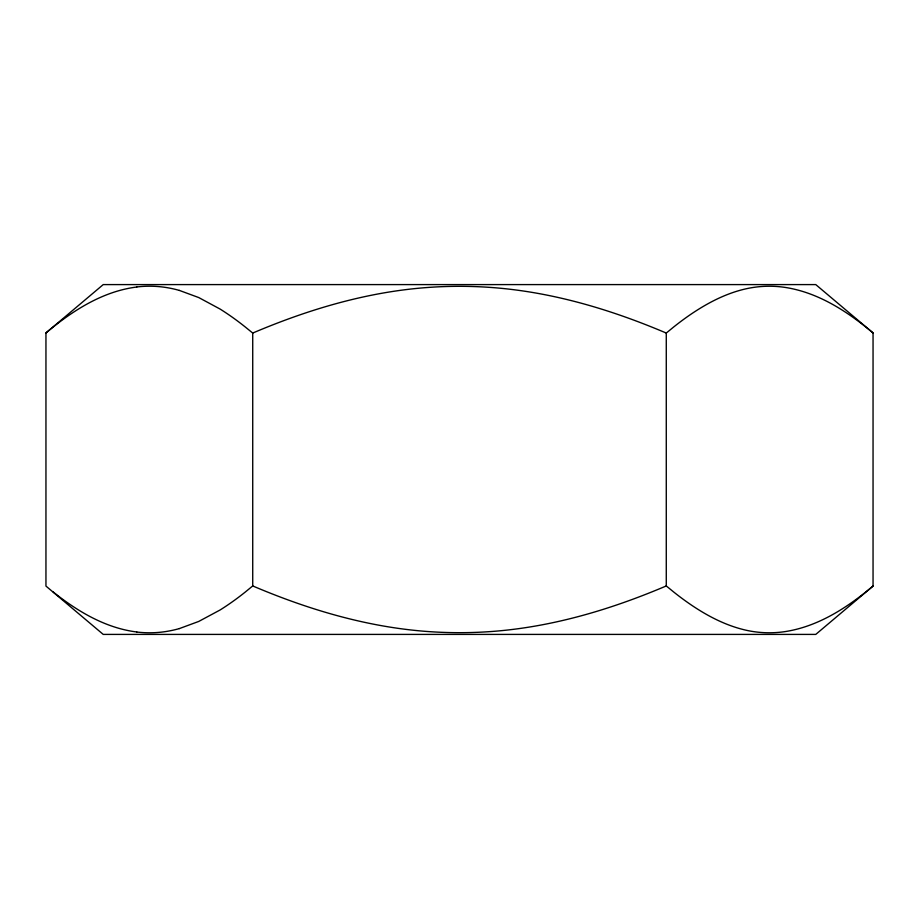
<?xml version="1.0" encoding="UTF-8"?>
<svg xmlns="http://www.w3.org/2000/svg" width="919" height="919" viewBox="0 0 919 919"><rect width="100%" height="100%" fill="white"/><g stroke="black" fill="none" stroke-linecap="round" stroke-linejoin="round"><path stroke-width="1.38" d="M45.95 332.931L103.238 284.591L815.762 284.591L873.05 332.931L873.05 586.069L815.762 634.409L103.238 634.409L45.95 586.069L45.95 332.931C72.05 311.047 102.273 291.369 136.77 287.015M179.366 290.415L198.745 297.561L220.089 309.06A695.809 347.91 90 0 1 245.293 327.015L252.725 333.057L252.725 585.943L245.304 592.02A695.809 347.91 90 0 1 220.089 609.986L198.745 621.439L179.366 628.585M873.05 586.069C847.904 607.149 819.082 626.08 786.124 631.445A423.383 211.692 90 0 1 748.032 630.641A430.655 215.322 90 0 1 742.426 629.331C724.011 624.587 706.964 615.581 691.283 604.989A720.53 360.259 90 0 1 673.696 592.008L666.275 585.943L666.275 333.057L673.696 326.98A720.53 360.259 90 0 1 691.272 313.999C706.975 303.419 724 294.402 742.426 289.669A430.655 215.322 -90 0 1 748.032 288.382A423.383 211.692 -90 0 1 786.124 287.567C819.093 292.908 847.904 311.863 873.05 332.931M252.725 333.057C309.266 309.014 369.07 291.289 430.632 287.279A433.286 433.286 0 0 1 488.368 287.279C549.93 291.289 609.734 309.014 666.275 333.057M666.275 585.943C609.734 609.986 549.93 627.711 488.368 631.721A433.286 433.286 0 0 1 430.632 631.721C369.07 627.711 309.266 609.986 252.725 585.943M136.77 631.985C105.455 628.079 77.495 611.307 53.199 592.008M179.366 628.585A425.417 212.714 -90 0 1 136.77 632.031M136.77 286.969A425.417 212.714 90 0 1 179.366 290.415"/></g></svg>
